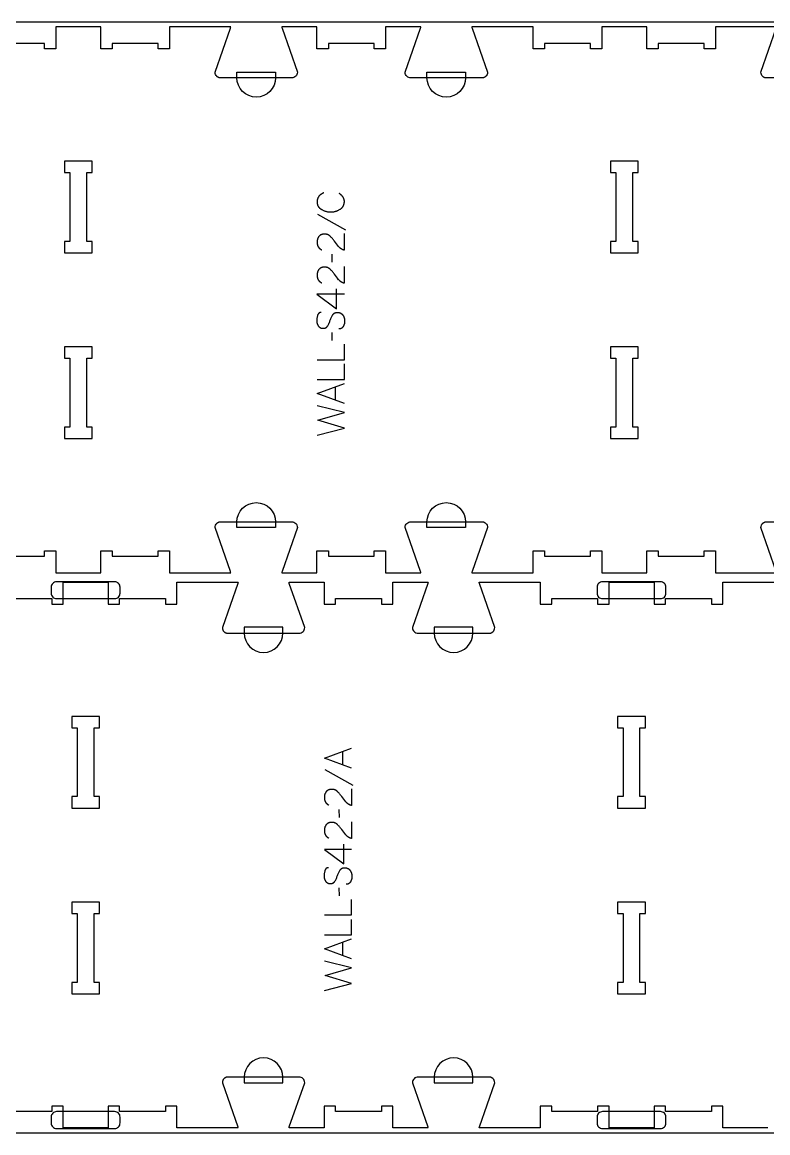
# Model space of a CAD drawing. Extents: x 0 to 4485, y 0 to 10771.
# Drawn here: x 1536 to 2355, y 5669 to 6889 of the extents above; entities that cross this region are included whole.
import ezdxf

# ---------------------------------------------------------------- set-up
doc = ezdxf.new("R2010")
doc.units = 0
for name, color, linetype in [('0_SHEET_SPRUCEPLY_2440X122', 1, 'CONTINUOUS'), ('1_ANYTOOL_1MMDEEP_LABELS_S', 2, 'CONTINUOUS'), ('3_ANYTOOL_CUTTHROUGH_INSID', 4, 'CONTINUOUS'), ('4_ANYTOOL_CUTTHROUGH_OUTSI', 5, 'CONTINUOUS'), ('5_ANYTOOL_HALF_MILL_9MM_IN', 3, 'CONTINUOUS')]:
    doc.layers.add(name, color=color, linetype=linetype)

msp = doc.modelspace()

# ---------------------------------------------------------------- linework, layer by layer
at = {"layer": '0_SHEET_SPRUCEPLY_2440X122'}
msp.add_lwpolyline([(371.7, 6889.4), (371.7, 5669.4), (2811.7, 5669.4), (2811.7, 6889.4)], close=True, dxfattribs=at)
at = {"layer": '1_ANYTOOL_1MMDEEP_LABELS_S', "color": 2}
for points in [[(1867.3, 6702), (1866.9, 6701.9), (1866.5, 6701.7), (1866.1, 6701.5), (1865.7, 6701.3), (1865.4, 6701.1), (1865, 6700.9), (1864.6, 6700.7), (1864.3, 6700.5), (1864, 6700.2), (1863.7, 6700), (1863.3, 6699.7), (1863, 6699.4), (1862.7, 6699.2), (1862.5, 6698.9), (1862.2, 6698.6), (1861.9, 6698.3), (1861.8, 6698.1), (1861.6, 6698), (1861.5, 6697.8), (1861.4, 6697.6), (1861.3, 6697.5), (1861.2, 6697.3), (1861.1, 6697.1), (1861, 6697), (1860.9, 6696.8), (1860.8, 6696.6), (1860.7, 6696.4), (1860.6, 6696.2), (1860.5, 6696.1), (1860.5, 6695.9), (1860.4, 6695.7), (1860.3, 6695.5), (1860.2, 6695.3), (1860.2, 6695.1), (1860.1, 6694.9), (1860.1, 6694.7), (1860, 6694.5), (1860, 6694.3), (1859.9, 6694.1), (1859.9, 6693.9), (1859.9, 6693.7), (1859.9, 6693.5), (1859.8, 6693.3), (1859.8, 6693), (1859.8, 6692.8), (1859.8, 6692.6), (1859.8, 6692.4), (1859.8, 6692.2), (1859.8, 6691.8), (1859.8, 6691.5), (1859.8, 6691.2), (1859.9, 6690.8), (1859.9, 6690.5), (1859.9, 6690.2), (1860, 6689.9), (1860.1, 6689.6), (1860.2, 6689.3), (1860.2, 6689), (1860.3, 6688.7), (1860.4, 6688.4), (1860.6, 6688.1), (1860.6, 6688), (1860.7, 6687.8), (1860.7, 6687.7), (1860.8, 6687.6), (1860.9, 6687.4), (1861, 6687.3), (1861, 6687.2), (1861.1, 6687.1), (1861.2, 6686.9), (1861.3, 6686.8), (1861.3, 6686.7), (1861.4, 6686.6), (1861.5, 6686.4), (1861.6, 6686.3), (1861.8, 6686.1), (1862, 6685.8), (1862.2, 6685.6), (1862.4, 6685.4), (1862.6, 6685.2), (1862.9, 6685), (1863.1, 6684.8), (1863.4, 6684.6), (1863.6, 6684.4), (1863.9, 6684.2), (1864.2, 6684), (1864.5, 6683.8), (1865.1, 6683.5), (1865.7, 6683.2), (1866.3, 6682.9), (1866.9, 6682.6), (1867.5, 6682.3), (1868.1, 6682.1), (1868.8, 6681.9), (1869.4, 6681.7), (1870, 6681.6), (1870.7, 6681.4), (1871.4, 6681.3), (1872, 6681.2), (1872.7, 6681.1), (1873.4, 6681.1), (1874.1, 6681), (1874.8, 6681), (1875.5, 6681), (1876.2, 6681.1), (1876.9, 6681.1), (1877.5, 6681.2), (1878.2, 6681.3), (1878.9, 6681.4), (1879.5, 6681.6), (1879.8, 6681.6), (1880.2, 6681.7), (1880.5, 6681.8), (1880.8, 6681.9), (1881.1, 6682), (1881.4, 6682.1), (1881.8, 6682.2), (1882.1, 6682.4), (1882.7, 6682.6), (1883.3, 6682.9), (1883.9, 6683.2), (1884.5, 6683.5), (1885.1, 6683.9), (1885.4, 6684.1), (1885.7, 6684.2), (1885.9, 6684.4), (1886.2, 6684.6), (1886.4, 6684.8), (1886.7, 6685), (1886.9, 6685.3), (1887.1, 6685.5), (1887.4, 6685.7), (1887.6, 6685.9), (1887.8, 6686.2), (1887.9, 6686.3), (1887.9, 6686.4), (1888, 6686.5), (1888.1, 6686.7), (1888.2, 6686.8), (1888.3, 6686.9), (1888.4, 6687.1), (1888.5, 6687.2), (1888.5, 6687.3), (1888.6, 6687.5), (1888.7, 6687.6), (1888.7, 6687.7), (1888.9, 6688), (1889, 6688.3), (1889.1, 6688.6), (1889.2, 6688.9), (1889.3, 6689.2), (1889.4, 6689.5), (1889.5, 6689.8), (1889.6, 6690.1), (1889.6, 6690.4), (1889.7, 6690.8), (1889.7, 6691.1), (1889.7, 6691.4), (1889.8, 6691.8), (1889.8, 6692.1), (1889.8, 6692.5), (1889.8, 6692.9), (1889.8, 6693.3), (1889.7, 6693.4), (1889.7, 6693.6), (1889.7, 6693.8), (1889.7, 6694), (1889.7, 6694.2), (1889.6, 6694.3), (1889.6, 6694.5), (1889.6, 6694.7), (1889.5, 6694.9), (1889.5, 6695), (1889.4, 6695.2), (1889.4, 6695.4), (1889.3, 6695.5), (1889.3, 6695.7), (1889.2, 6695.8), (1889.1, 6696), (1889.1, 6696.2), (1889, 6696.3), (1888.9, 6696.5), (1888.9, 6696.6), (1888.8, 6696.8), (1888.7, 6696.9), (1888.6, 6697), (1888.5, 6697.2), (1888.4, 6697.3), (1888.3, 6697.5), (1888.3, 6697.6), (1888.2, 6697.7), (1887.9, 6698), (1887.7, 6698.3), (1887.5, 6698.5), (1887.3, 6698.8), (1887, 6699), (1886.8, 6699.2), (1886.5, 6699.5), (1886.3, 6699.7), (1886, 6699.9), (1885.7, 6700.1), (1885.5, 6700.4), (1885.2, 6700.6), (1884.9, 6700.8), (1884.6, 6701), (1884.3, 6701.2), (1884, 6701.3)], [(1860.3, 6678.4), (1891, 6661.2)], [(1889.7, 6657.2), (1889.7, 6638.9), (1889.2, 6639), (1889, 6639.1), (1888.8, 6639.2), (1888.6, 6639.3), (1888.4, 6639.4), (1888.1, 6639.5), (1887.9, 6639.6), (1887.7, 6639.7), (1887.5, 6639.8), (1887.3, 6639.9), (1887.1, 6640), (1886.9, 6640.1), (1886.7, 6640.2), (1886.5, 6640.3), (1886.3, 6640.5), (1886.1, 6640.6), (1885.9, 6640.7), (1885.7, 6640.9), (1885.6, 6641), (1885.4, 6641.1), (1885.2, 6641.3), (1885, 6641.4), (1884.9, 6641.6), (1884.7, 6641.7), (1884.5, 6641.9), (1884.3, 6642.1), (1884.2, 6642.2), (1884, 6642.4), (1883.9, 6642.6), (1883.5, 6642.9), (1882.3, 6644.4), (1881.1, 6645.9), (1880, 6647.4), (1878.9, 6648.9), (1878.3, 6649.7), (1877.7, 6650.4), (1877.1, 6651.1), (1876.6, 6651.8), (1876, 6652.5), (1875.4, 6653.1), (1874.8, 6653.8), (1874.1, 6654.4), (1874, 6654.5), (1873.8, 6654.7), (1873.7, 6654.8), (1873.5, 6654.9), (1873.3, 6655), (1873.2, 6655.2), (1873, 6655.3), (1872.8, 6655.4), (1872.6, 6655.5), (1872.5, 6655.6), (1872.3, 6655.7), (1872.1, 6655.8), (1871.9, 6655.9), (1871.7, 6656), (1871.6, 6656.1), (1871.4, 6656.1), (1871.2, 6656.2), (1871, 6656.3), (1870.8, 6656.3), (1870.6, 6656.4), (1870.4, 6656.4), (1870.2, 6656.5), (1870, 6656.5), (1869.8, 6656.6), (1869.5, 6656.6), (1869.3, 6656.6), (1869.1, 6656.7), (1868.9, 6656.7), (1868.7, 6656.7), (1868.5, 6656.7), (1868.2, 6656.7), (1868, 6656.7), (1867.8, 6656.7), (1867.5, 6656.7), (1867.3, 6656.7), (1867, 6656.7), (1866.8, 6656.7), (1866.6, 6656.6), (1866.3, 6656.6), (1866.1, 6656.6), (1865.9, 6656.5), (1865.7, 6656.5), (1865.5, 6656.4), (1865.3, 6656.4), (1865.1, 6656.3), (1864.9, 6656.2), (1864.7, 6656.2), (1864.5, 6656.1), (1864.3, 6656), (1864.1, 6655.9), (1863.9, 6655.8), (1863.7, 6655.7), (1863.6, 6655.6), (1863.4, 6655.5), (1863.2, 6655.4), (1863.1, 6655.3), (1862.9, 6655.2), (1862.7, 6655.1), (1862.6, 6654.9), (1862.4, 6654.8), (1862.3, 6654.6), (1862.2, 6654.5), (1862, 6654.3), (1861.9, 6654.2), (1861.8, 6654), (1861.6, 6653.9), (1861.5, 6653.7), (1861.4, 6653.5), (1861.3, 6653.4), (1861.2, 6653.2), (1861.1, 6653), (1861, 6652.8), (1860.9, 6652.7), (1860.8, 6652.5), (1860.7, 6652.3), (1860.6, 6652.1), (1860.5, 6651.9), (1860.4, 6651.7), (1860.4, 6651.5), (1860.3, 6651.3), (1860.2, 6651.1), (1860.2, 6650.9), (1860.1, 6650.7), (1860.1, 6650.5), (1860, 6650.3), (1860, 6650.1), (1859.9, 6649.9), (1859.9, 6649.7), (1859.9, 6649.4), (1859.9, 6649.2), (1859.8, 6649), (1859.8, 6648.8), (1859.8, 6648.5), (1859.8, 6648.3), (1859.8, 6647.8), (1859.8, 6647.4), (1859.8, 6647.1), (1859.8, 6646.7), (1859.9, 6646.4), (1859.9, 6646), (1860, 6645.7), (1860, 6645.4), (1860.1, 6645.1), (1860.2, 6644.7), (1860.2, 6644.6), (1860.3, 6644.4), (1860.3, 6644.3), (1860.4, 6644.1), (1860.4, 6644), (1860.5, 6643.8), (1860.6, 6643.7), (1860.6, 6643.6), (1860.7, 6643.4), (1860.8, 6643.3), (1860.8, 6643.1), (1860.9, 6643), (1861, 6642.9), (1861.1, 6642.7), (1861.1, 6642.6), (1861.2, 6642.5), (1861.3, 6642.3), (1861.4, 6642.2), (1861.5, 6642.1), (1861.6, 6642), (1861.7, 6641.8), (1861.8, 6641.7), (1861.9, 6641.6), (1862, 6641.5), (1862.1, 6641.4), (1862.2, 6641.3), (1862.3, 6641.1), (1862.4, 6641), (1862.5, 6640.9), (1862.6, 6640.8), (1862.8, 6640.7), (1862.9, 6640.6), (1863.1, 6640.4), (1863.4, 6640.2), (1863.7, 6640), (1864, 6639.8), (1864.3, 6639.7), (1864.6, 6639.5), (1864.9, 6639.3)], [(1875.9, 6634.6), (1876, 6625.8)], [(1889.7, 6620.9), (1889.7, 6602.6), (1889.2, 6602.7), (1889, 6602.8), (1888.8, 6602.9), (1888.6, 6603), (1888.4, 6603.1), (1888.1, 6603.2), (1887.9, 6603.3), (1887.7, 6603.4), (1887.5, 6603.5), (1887.3, 6603.6), (1887.1, 6603.7), (1886.9, 6603.8), (1886.7, 6603.9), (1886.5, 6604), (1886.3, 6604.2), (1886.1, 6604.3), (1885.9, 6604.4), (1885.7, 6604.6), (1885.6, 6604.7), (1885.4, 6604.8), (1885.2, 6605), (1885, 6605.1), (1884.9, 6605.3), (1884.7, 6605.4), (1884.5, 6605.6), (1884.3, 6605.8), (1884.2, 6605.9), (1884, 6606.1), (1883.9, 6606.3), (1883.5, 6606.6), (1882.3, 6608.1), (1881.1, 6609.6), (1880, 6611.1), (1878.9, 6612.6), (1878.3, 6613.4), (1877.7, 6614.1), (1877.1, 6614.8), (1876.6, 6615.5), (1876, 6616.2), (1875.4, 6616.8), (1874.8, 6617.5), (1874.1, 6618.1), (1874, 6618.2), (1873.8, 6618.4), (1873.7, 6618.5), (1873.5, 6618.6), (1873.3, 6618.7), (1873.2, 6618.9), (1873, 6619), (1872.8, 6619.1), (1872.6, 6619.2), (1872.5, 6619.3), (1872.3, 6619.4), (1872.1, 6619.5), (1871.9, 6619.6), (1871.7, 6619.7), (1871.6, 6619.8), (1871.4, 6619.8), (1871.2, 6619.9), (1871, 6620), (1870.8, 6620), (1870.6, 6620.1), (1870.4, 6620.1), (1870.2, 6620.2), (1870, 6620.2), (1869.8, 6620.3), (1869.5, 6620.3), (1869.3, 6620.3), (1869.1, 6620.4), (1868.9, 6620.4), (1868.7, 6620.4), (1868.5, 6620.4), (1868.2, 6620.4), (1868, 6620.4), (1867.8, 6620.4), (1867.5, 6620.4), (1867.3, 6620.4), (1867, 6620.4), (1866.8, 6620.4), (1866.6, 6620.3), (1866.3, 6620.3), (1866.1, 6620.3), (1865.9, 6620.2), (1865.7, 6620.2), (1865.5, 6620.1), (1865.3, 6620.1), (1865.1, 6620), (1864.9, 6619.9), (1864.7, 6619.9), (1864.5, 6619.8), (1864.3, 6619.7), (1864.1, 6619.6), (1863.9, 6619.5), (1863.7, 6619.4), (1863.6, 6619.3), (1863.4, 6619.2), (1863.2, 6619.1), (1863.1, 6619), (1862.9, 6618.9), (1862.7, 6618.8), (1862.6, 6618.6), (1862.4, 6618.5), (1862.3, 6618.3), (1862.2, 6618.2), (1862, 6618), (1861.9, 6617.9), (1861.8, 6617.7), (1861.6, 6617.6), (1861.5, 6617.4), (1861.4, 6617.2), (1861.3, 6617.1), (1861.2, 6616.9), (1861.1, 6616.7), (1861, 6616.5), (1860.9, 6616.4), (1860.8, 6616.2), (1860.7, 6616), (1860.6, 6615.8), (1860.5, 6615.6), (1860.4, 6615.4), (1860.4, 6615.2), (1860.3, 6615), (1860.2, 6614.8), (1860.2, 6614.6), (1860.1, 6614.4), (1860.1, 6614.2), (1860, 6614), (1860, 6613.8), (1859.9, 6613.6), (1859.9, 6613.4), (1859.9, 6613.1), (1859.9, 6612.9), (1859.8, 6612.7), (1859.8, 6612.5), (1859.8, 6612.2), (1859.8, 6612), (1859.8, 6611.5), (1859.8, 6611.1), (1859.8, 6610.8), (1859.8, 6610.4), (1859.9, 6610.1), (1859.9, 6609.7), (1860, 6609.4), (1860, 6609.1), (1860.1, 6608.8), (1860.2, 6608.4), (1860.2, 6608.3), (1860.3, 6608.1), (1860.3, 6608), (1860.4, 6607.8), (1860.4, 6607.7), (1860.5, 6607.5), (1860.6, 6607.4), (1860.6, 6607.3), (1860.7, 6607.1), (1860.8, 6607), (1860.8, 6606.8), (1860.9, 6606.7), (1861, 6606.6), (1861.1, 6606.4), (1861.1, 6606.3), (1861.2, 6606.2), (1861.3, 6606), (1861.4, 6605.9), (1861.5, 6605.8), (1861.6, 6605.7), (1861.7, 6605.5), (1861.8, 6605.4), (1861.9, 6605.3), (1862, 6605.2), (1862.1, 6605.1), (1862.2, 6605), (1862.3, 6604.8), (1862.4, 6604.7), (1862.5, 6604.6), (1862.6, 6604.5), (1862.8, 6604.4), (1862.9, 6604.3), (1863.1, 6604.1), (1863.4, 6603.9), (1863.7, 6603.7), (1864, 6603.5), (1864.3, 6603.4), (1864.6, 6603.2), (1864.9, 6603)], [(1889.8, 6590.7), (1859.7, 6590.7), (1881.1, 6574.7)], [(1881.1, 6574.7), (1881.1, 6596.5)], [(1864.4, 6570.7), (1864.2, 6570.7), (1864.1, 6570.7), (1864, 6570.7), (1863.9, 6570.6), (1863.8, 6570.6), (1863.7, 6570.6), (1863.6, 6570.6), (1863.6, 6570.6), (1863.5, 6570.6), (1863.4, 6570.6), (1863.3, 6570.5), (1863.2, 6570.5), (1863.1, 6570.5), (1863.1, 6570.5), (1863, 6570.5), (1862.9, 6570.4), (1862.8, 6570.4), (1862.7, 6570.4), (1862.7, 6570.3), (1862.6, 6570.3), (1862.5, 6570.3), (1862.5, 6570.2), (1862.4, 6570.2), (1862.3, 6570.2), (1862.2, 6570.1), (1862.2, 6570.1), (1862.1, 6570), (1862, 6570), (1862, 6569.9), (1861.9, 6569.9), (1861.8, 6569.8), (1861.8, 6569.8), (1861.7, 6569.7), (1861.7, 6569.7), (1861.6, 6569.6), (1861.5, 6569.6), (1861.5, 6569.5), (1861.4, 6569.4), (1861.4, 6569.4), (1861.3, 6569.3), (1861.3, 6569.3), (1861.2, 6569.2), (1861.2, 6569.1), (1861.1, 6569), (1861.1, 6569), (1861, 6568.9), (1861, 6568.8), (1860.9, 6568.7), (1860.9, 6568.7), (1860.9, 6568.6), (1860.8, 6568.5), (1860.7, 6568.3), (1860.6, 6568.2), (1860.6, 6568), (1860.5, 6567.8), (1860.4, 6567.6), (1860.4, 6567.4), (1860.2, 6566.6), (1860, 6565.8), (1859.8, 6565), (1859.7, 6564.2), (1859.6, 6563.8), (1859.6, 6563.5), (1859.5, 6563.1), (1859.5, 6562.7), (1859.5, 6562.4), (1859.5, 6562), (1859.4, 6561.6), (1859.4, 6561.3), (1859.4, 6561.1), (1859.4, 6560.9), (1859.5, 6560.7), (1859.5, 6560.5), (1859.5, 6560.3), (1859.5, 6560.1), (1859.5, 6559.9), (1859.6, 6559.8), (1859.6, 6559.6), (1859.6, 6559.4), (1859.7, 6559.2), (1859.7, 6559), (1859.7, 6558.8), (1859.8, 6558.7), (1859.8, 6558.5), (1859.9, 6558.3), (1860, 6558.1), (1860, 6558), (1860.1, 6557.8), (1860.1, 6557.6), (1860.2, 6557.5), (1860.3, 6557.3), (1860.4, 6557.1), (1860.5, 6556.9), (1860.5, 6556.8), (1860.6, 6556.6), (1860.7, 6556.5), (1860.8, 6556.3), (1860.9, 6556.1), (1861, 6556), (1861.1, 6555.8), (1861.3, 6555.7), (1861.4, 6555.5), (1861.5, 6555.4), (1861.6, 6555.2), (1861.7, 6555.1), (1861.9, 6554.9), (1862, 6554.8), (1862.1, 6554.7), (1862.3, 6554.6), (1862.4, 6554.5), (1862.6, 6554.4), (1862.7, 6554.2), (1862.8, 6554.2), (1863, 6554.1), (1863.2, 6554), (1863.3, 6553.9), (1863.5, 6553.8), (1863.6, 6553.7), (1863.8, 6553.7), (1864, 6553.6), (1864.1, 6553.5), (1864.3, 6553.5), (1864.5, 6553.4), (1864.7, 6553.4), (1864.9, 6553.3), (1865.1, 6553.3), (1865.3, 6553.3), (1865.4, 6553.2), (1865.6, 6553.2), (1865.8, 6553.2), (1866, 6553.2), (1866.3, 6553.2), (1866.5, 6553.2), (1866.7, 6553.2), (1866.9, 6553.2), (1867.1, 6553.2), (1867.3, 6553.2), (1867.5, 6553.2), (1867.7, 6553.3), (1867.9, 6553.3), (1868.1, 6553.4), (1868.3, 6553.4), (1868.5, 6553.5), (1868.6, 6553.5), (1868.8, 6553.6), (1868.9, 6553.6), (1869, 6553.6), (1869.1, 6553.7), (1869.1, 6553.7), (1869.2, 6553.8), (1869.3, 6553.8), (1869.4, 6553.8), (1869.5, 6553.9), (1869.5, 6553.9), (1869.6, 6554), (1869.7, 6554), (1869.8, 6554.1), (1869.8, 6554.1), (1869.9, 6554.2), (1870, 6554.2), (1870.1, 6554.3), (1870.1, 6554.3), (1870.2, 6554.4), (1870.3, 6554.5), (1870.3, 6554.5), (1870.4, 6554.6), (1870.5, 6554.6), (1870.5, 6554.7), (1870.6, 6554.8), (1870.7, 6554.9), (1870.9, 6555), (1871, 6555.2), (1871.1, 6555.3), (1871.2, 6555.5), (1871.3, 6555.7), (1871.4, 6555.8), (1871.5, 6556), (1871.9, 6556.7), (1872.3, 6557.5), (1872.7, 6558.2), (1873, 6559), (1873.4, 6559.7), (1873.7, 6560.5), (1874, 6561.4), (1874.3, 6562.2), (1874.6, 6563), (1875, 6563.8), (1875.3, 6564.6), (1875.7, 6565.4), (1876, 6566.1), (1876.4, 6566.8), (1876.8, 6567.5), (1877.3, 6568.2), (1877.4, 6568.4), (1877.5, 6568.5), (1877.6, 6568.7), (1877.7, 6568.8), (1877.7, 6568.9), (1877.8, 6568.9), (1877.9, 6569), (1877.9, 6569.1), (1878, 6569.1), (1878, 6569.2), (1878.1, 6569.3), (1878.2, 6569.3), (1878.2, 6569.4), (1878.3, 6569.4), (1878.4, 6569.5), (1878.5, 6569.6), (1878.5, 6569.6), (1878.6, 6569.7), (1878.7, 6569.7), (1878.8, 6569.8), (1878.8, 6569.8), (1878.9, 6569.9), (1879, 6569.9), (1879.1, 6570), (1879.2, 6570), (1879.2, 6570.1), (1879.3, 6570.1), (1879.4, 6570.1), (1879.5, 6570.2), (1879.6, 6570.2), (1879.7, 6570.2), (1879.7, 6570.3), (1879.8, 6570.3), (1879.9, 6570.3), (1880, 6570.4), (1880.1, 6570.4), (1880.2, 6570.4), (1880.4, 6570.5), (1880.6, 6570.5), (1880.8, 6570.6), (1881, 6570.6), (1881.2, 6570.6), (1881.4, 6570.6), (1881.6, 6570.6), (1881.8, 6570.7), (1882, 6570.7), (1882.3, 6570.6), (1882.5, 6570.6), (1882.7, 6570.6), (1882.9, 6570.6), (1883.2, 6570.6), (1883.4, 6570.5), (1883.6, 6570.5), (1883.8, 6570.5), (1884, 6570.4), (1884.2, 6570.4), (1884.5, 6570.3), (1884.7, 6570.3), (1884.9, 6570.2), (1885, 6570.1), (1885.2, 6570), (1885.4, 6570), (1885.6, 6569.9), (1885.8, 6569.8), (1886, 6569.7), (1886.1, 6569.6), (1886.3, 6569.5), (1886.5, 6569.4), (1886.6, 6569.2), (1886.8, 6569.1), (1886.9, 6569), (1887.1, 6568.9), (1887.2, 6568.7), (1887.4, 6568.6), (1887.5, 6568.4), (1887.6, 6568.3), (1887.8, 6568.1), (1887.9, 6568), (1888, 6567.8), (1888.1, 6567.6), (1888.3, 6567.5), (1888.5, 6567.1), (1888.7, 6566.7), (1888.9, 6566.4), (1889.1, 6566), (1889.2, 6565.6), (1889.4, 6565.2), (1889.4, 6565), (1889.5, 6564.9), (1889.6, 6564.7), (1889.6, 6564.5), (1889.7, 6564.3), (1889.7, 6564.1), (1889.8, 6563.9), (1889.8, 6563.7), (1889.9, 6563.5), (1889.9, 6563.3), (1890, 6563.1), (1890, 6562.9), (1890, 6562.7), (1890, 6562.5), (1890.1, 6562.1), (1890.1, 6561.7), (1890.1, 6561.3), (1890.1, 6560.8), (1890.1, 6560.4), (1890.1, 6560), (1890, 6559.6), (1890, 6559.2), (1889.9, 6558.8), (1889.8, 6558.5), (1889.8, 6558.1), (1889.7, 6557.7), (1889.5, 6557.3), (1889.4, 6557), (1889.3, 6556.6), (1889.1, 6556.2), (1889, 6555.9), (1888.8, 6555.5), (1888.6, 6555.2), (1888.5, 6555), (1888.4, 6554.9), (1888.3, 6554.7), (1888.2, 6554.6), (1888, 6554.4), (1887.9, 6554.3), (1887.8, 6554.1), (1887.7, 6554), (1887.6, 6553.9), (1887.4, 6553.7), (1887.3, 6553.6), (1887.2, 6553.5), (1887.1, 6553.5), (1887, 6553.4), (1887, 6553.4), (1886.9, 6553.3), (1886.8, 6553.3), (1886.8, 6553.2), (1886.7, 6553.2), (1886.6, 6553.1), (1886.5, 6553.1), (1886.5, 6553.1), (1886.4, 6553), (1886.3, 6553), (1886.2, 6552.9), (1886.2, 6552.9), (1886.1, 6552.9), (1886, 6552.8), (1885.9, 6552.8), (1885.9, 6552.8), (1885.8, 6552.7), (1885.7, 6552.7), (1885.5, 6552.7), (1885.4, 6552.6), (1885.2, 6552.6), (1885, 6552.5), (1884.8, 6552.5), (1884.7, 6552.5), (1884.5, 6552.5), (1884.3, 6552.5), (1884.1, 6552.5), (1883.9, 6552.5)], [(1875.9, 6548.4), (1876, 6539.6)], [(1859.8, 6518.7), (1889.8, 6518.7), (1889.8, 6535.8)], [(1859.8, 6496.9), (1889.8, 6496.9), (1889.8, 6514)], [(1889.8, 6470.6), (1859.8, 6481.5), (1889.8, 6492.6)], [(1880.2, 6474.1), (1880.2, 6489)], [(1859.8, 6435.9), (1889.8, 6443.6), (1860.7, 6452.1), (1889.8, 6460.6), (1859.8, 6468.1)], [(1897.8, 6070.1), (1867.8, 6081), (1897.8, 6092)], [(1888.2, 6073.6), (1888.2, 6088.5)], [(1868.3, 6068.4), (1899, 6051.2)], [(1897.8, 6047.2), (1897.7, 6028.9), (1897.3, 6029), (1897, 6029.1), (1896.8, 6029.2), (1896.6, 6029.3), (1896.4, 6029.4), (1896.2, 6029.4), (1895.9, 6029.5), (1895.7, 6029.6), (1895.5, 6029.7), (1895.3, 6029.9), (1895.1, 6030), (1894.9, 6030.1), (1894.7, 6030.2), (1894.5, 6030.3), (1894.3, 6030.4), (1894.1, 6030.6), (1894, 6030.7), (1893.8, 6030.8), (1893.6, 6031), (1893.4, 6031.1), (1893.2, 6031.3), (1893, 6031.4), (1892.9, 6031.6), (1892.7, 6031.7), (1892.5, 6031.9), (1892.4, 6032), (1892.2, 6032.2), (1892, 6032.4), (1891.9, 6032.6), (1891.6, 6032.9), (1890.3, 6034.4), (1889.2, 6035.9), (1888, 6037.4), (1886.9, 6038.9), (1886.3, 6039.7), (1885.7, 6040.4), (1885.2, 6041.1), (1884.6, 6041.8), (1884, 6042.5), (1883.4, 6043.1), (1882.8, 6043.7), (1882.2, 6044.3), (1882, 6044.5), (1881.8, 6044.6), (1881.7, 6044.8), (1881.5, 6044.9), (1881.4, 6045), (1881.2, 6045.1), (1881, 6045.3), (1880.8, 6045.4), (1880.7, 6045.5), (1880.5, 6045.6), (1880.3, 6045.7), (1880.1, 6045.8), (1879.9, 6045.9), (1879.8, 6046), (1879.6, 6046), (1879.4, 6046.1), (1879.2, 6046.2), (1879, 6046.2), (1878.8, 6046.3), (1878.6, 6046.4), (1878.4, 6046.4), (1878.2, 6046.5), (1878, 6046.5), (1877.8, 6046.6), (1877.6, 6046.6), (1877.4, 6046.6), (1877.1, 6046.6), (1876.9, 6046.7), (1876.7, 6046.7), (1876.5, 6046.7), (1876.3, 6046.7), (1876, 6046.7), (1875.8, 6046.7), (1875.5, 6046.7), (1875.3, 6046.7), (1875.1, 6046.7), (1874.8, 6046.6), (1874.6, 6046.6), (1874.4, 6046.6), (1874.1, 6046.5), (1873.9, 6046.5), (1873.7, 6046.5), (1873.5, 6046.4), (1873.3, 6046.3), (1873.1, 6046.3), (1872.9, 6046.2), (1872.7, 6046.1), (1872.5, 6046.1), (1872.3, 6046), (1872.1, 6045.9), (1871.9, 6045.8), (1871.7, 6045.7), (1871.6, 6045.6), (1871.4, 6045.5), (1871.2, 6045.4), (1871.1, 6045.3), (1870.9, 6045.2), (1870.8, 6045), (1870.6, 6044.9), (1870.5, 6044.8), (1870.3, 6044.6), (1870.2, 6044.5), (1870, 6044.3), (1869.9, 6044.2), (1869.8, 6044), (1869.6, 6043.9), (1869.5, 6043.7), (1869.4, 6043.5), (1869.3, 6043.3), (1869.2, 6043.2), (1869.1, 6043), (1869, 6042.8), (1868.9, 6042.6), (1868.8, 6042.5), (1868.7, 6042.3), (1868.6, 6042.1), (1868.5, 6041.9), (1868.5, 6041.7), (1868.4, 6041.5), (1868.3, 6041.3), (1868.3, 6041.1), (1868.2, 6040.9), (1868.1, 6040.7), (1868.1, 6040.5), (1868.1, 6040.3), (1868, 6040.1), (1868, 6039.9), (1867.9, 6039.6), (1867.9, 6039.4), (1867.9, 6039.2), (1867.9, 6039), (1867.8, 6038.7), (1867.8, 6038.5), (1867.8, 6038.3), (1867.8, 6037.8), (1867.8, 6037.4), (1867.8, 6037.1), (1867.8, 6036.7), (1867.9, 6036.4), (1867.9, 6036), (1868, 6035.7), (1868, 6035.4), (1868.1, 6035), (1868.2, 6034.7), (1868.3, 6034.6), (1868.3, 6034.4), (1868.4, 6034.3), (1868.4, 6034.1), (1868.5, 6034), (1868.5, 6033.8), (1868.6, 6033.7), (1868.6, 6033.5), (1868.7, 6033.4), (1868.8, 6033.3), (1868.8, 6033.1), (1868.9, 6033), (1869, 6032.8), (1869.1, 6032.7), (1869.2, 6032.6), (1869.2, 6032.4), (1869.3, 6032.3), (1869.4, 6032.2), (1869.5, 6032.1), (1869.6, 6031.9), (1869.7, 6031.8), (1869.8, 6031.7), (1869.9, 6031.6), (1870, 6031.5), (1870.1, 6031.3), (1870.2, 6031.2), (1870.3, 6031.1), (1870.4, 6031), (1870.6, 6030.9), (1870.7, 6030.8), (1870.8, 6030.7), (1870.9, 6030.6), (1871.2, 6030.4), (1871.4, 6030.2), (1871.7, 6030), (1872, 6029.8), (1872.3, 6029.6), (1872.6, 6029.5), (1872.9, 6029.3)], [(1883.9, 6024.6), (1884, 6015.8)], [(1897.8, 6010.9), (1897.7, 5992.6), (1897.3, 5992.7), (1897, 5992.8), (1896.8, 5992.9), (1896.6, 5993), (1896.4, 5993.1), (1896.2, 5993.1), (1895.9, 5993.2), (1895.7, 5993.3), (1895.5, 5993.4), (1895.3, 5993.6), (1895.1, 5993.7), (1894.9, 5993.8), (1894.7, 5993.9), (1894.5, 5994), (1894.3, 5994.1), (1894.1, 5994.3), (1894, 5994.4), (1893.8, 5994.5), (1893.6, 5994.7), (1893.4, 5994.8), (1893.2, 5995), (1893, 5995.1), (1892.9, 5995.3), (1892.7, 5995.4), (1892.5, 5995.6), (1892.4, 5995.7), (1892.2, 5995.9), (1892, 5996.1), (1891.9, 5996.3), (1891.6, 5996.6), (1890.3, 5998.1), (1889.2, 5999.6), (1888, 6001.1), (1886.9, 6002.6), (1886.3, 6003.4), (1885.7, 6004.1), (1885.2, 6004.8), (1884.6, 6005.5), (1884, 6006.2), (1883.4, 6006.8), (1882.8, 6007.4), (1882.2, 6008), (1882, 6008.2), (1881.8, 6008.3), (1881.7, 6008.5), (1881.5, 6008.6), (1881.4, 6008.7), (1881.2, 6008.8), (1881, 6009), (1880.8, 6009.1), (1880.7, 6009.2), (1880.5, 6009.3), (1880.3, 6009.4), (1880.1, 6009.5), (1879.9, 6009.6), (1879.8, 6009.7), (1879.6, 6009.7), (1879.4, 6009.8), (1879.2, 6009.9), (1879, 6009.9), (1878.8, 6010), (1878.6, 6010.1), (1878.4, 6010.1), (1878.2, 6010.2), (1878, 6010.2), (1877.8, 6010.3), (1877.6, 6010.3), (1877.4, 6010.3), (1877.1, 6010.3), (1876.9, 6010.4), (1876.7, 6010.4), (1876.5, 6010.4), (1876.3, 6010.4), (1876, 6010.4), (1875.8, 6010.4), (1875.5, 6010.4), (1875.3, 6010.4), (1875.1, 6010.4), (1874.8, 6010.3), (1874.6, 6010.3), (1874.4, 6010.3), (1874.1, 6010.2), (1873.9, 6010.2), (1873.7, 6010.2), (1873.5, 6010.1), (1873.3, 6010), (1873.1, 6010), (1872.9, 6009.9), (1872.7, 6009.8), (1872.5, 6009.8), (1872.3, 6009.7), (1872.1, 6009.6), (1871.9, 6009.5), (1871.7, 6009.4), (1871.6, 6009.3), (1871.4, 6009.2), (1871.2, 6009.1), (1871.1, 6009), (1870.9, 6008.9), (1870.8, 6008.7), (1870.6, 6008.6), (1870.5, 6008.5), (1870.3, 6008.3), (1870.2, 6008.2), (1870, 6008), (1869.9, 6007.9), (1869.8, 6007.7), (1869.6, 6007.6), (1869.5, 6007.4), (1869.4, 6007.2), (1869.3, 6007), (1869.2, 6006.9), (1869.1, 6006.7), (1869, 6006.5), (1868.9, 6006.3), (1868.8, 6006.2), (1868.7, 6006), (1868.6, 6005.8), (1868.5, 6005.6), (1868.5, 6005.4), (1868.4, 6005.2), (1868.3, 6005), (1868.3, 6004.8), (1868.2, 6004.6), (1868.1, 6004.4), (1868.1, 6004.2), (1868.1, 6004), (1868, 6003.8), (1868, 6003.6), (1867.9, 6003.3), (1867.9, 6003.1), (1867.9, 6002.9), (1867.9, 6002.7), (1867.8, 6002.4), (1867.8, 6002.2), (1867.8, 6002), (1867.8, 6001.5), (1867.8, 6001.1), (1867.8, 6000.8), (1867.8, 6000.4), (1867.9, 6000.1), (1867.9, 5999.7), (1868, 5999.4), (1868, 5999.1), (1868.1, 5998.7), (1868.2, 5998.4), (1868.3, 5998.3), (1868.3, 5998.1), (1868.4, 5998), (1868.4, 5997.8), (1868.5, 5997.7), (1868.5, 5997.5), (1868.6, 5997.4), (1868.6, 5997.2), (1868.7, 5997.1), (1868.8, 5997), (1868.8, 5996.8), (1868.9, 5996.7), (1869, 5996.5), (1869.1, 5996.4), (1869.2, 5996.3), (1869.2, 5996.1), (1869.3, 5996), (1869.4, 5995.9), (1869.5, 5995.8), (1869.6, 5995.6), (1869.7, 5995.5), (1869.8, 5995.4), (1869.9, 5995.3), (1870, 5995.2), (1870.1, 5995), (1870.2, 5994.9), (1870.3, 5994.8), (1870.4, 5994.7), (1870.6, 5994.6), (1870.7, 5994.5), (1870.8, 5994.4), (1870.9, 5994.3), (1871.2, 5994.1), (1871.4, 5993.9), (1871.7, 5993.7), (1872, 5993.5), (1872.3, 5993.3), (1872.6, 5993.2), (1872.9, 5993)], [(1897.8, 5980.7), (1867.8, 5980.7), (1889.1, 5964.7)], [(1889.1, 5964.7), (1889.1, 5986.4)], [(1872.4, 5960.6), (1872.2, 5960.6), (1872.1, 5960.6), (1872, 5960.6), (1871.9, 5960.6), (1871.8, 5960.6), (1871.7, 5960.6), (1871.7, 5960.6), (1871.6, 5960.6), (1871.5, 5960.6), (1871.4, 5960.5), (1871.3, 5960.5), (1871.2, 5960.5), (1871.2, 5960.5), (1871.1, 5960.5), (1871, 5960.4), (1870.9, 5960.4), (1870.8, 5960.4), (1870.8, 5960.4), (1870.7, 5960.3), (1870.6, 5960.3), (1870.5, 5960.3), (1870.5, 5960.2), (1870.4, 5960.2), (1870.3, 5960.1), (1870.3, 5960.1), (1870.2, 5960.1), (1870.1, 5960), (1870.1, 5960), (1870, 5959.9), (1869.9, 5959.9), (1869.9, 5959.8), (1869.8, 5959.8), (1869.7, 5959.7), (1869.7, 5959.7), (1869.6, 5959.6), (1869.6, 5959.5), (1869.5, 5959.5), (1869.5, 5959.4), (1869.4, 5959.4), (1869.4, 5959.3), (1869.3, 5959.2), (1869.2, 5959.2), (1869.2, 5959.1), (1869.1, 5959), (1869.1, 5959), (1869.1, 5958.9), (1869, 5958.8), (1869, 5958.7), (1868.9, 5958.6), (1868.9, 5958.6), (1868.8, 5958.5), (1868.7, 5958.3), (1868.7, 5958.1), (1868.6, 5958), (1868.5, 5957.8), (1868.5, 5957.6), (1868.4, 5957.4), (1868.2, 5956.6), (1868, 5955.8), (1867.8, 5955), (1867.7, 5954.2), (1867.6, 5953.8), (1867.6, 5953.4), (1867.6, 5953.1), (1867.5, 5952.7), (1867.5, 5952.3), (1867.5, 5952), (1867.5, 5951.6), (1867.5, 5951.3), (1867.5, 5951.1), (1867.5, 5950.9), (1867.5, 5950.7), (1867.5, 5950.5), (1867.5, 5950.3), (1867.5, 5950.1), (1867.5, 5949.9), (1867.6, 5949.7), (1867.6, 5949.5), (1867.6, 5949.4), (1867.7, 5949.2), (1867.7, 5949), (1867.8, 5948.8), (1867.8, 5948.6), (1867.9, 5948.5), (1867.9, 5948.3), (1868, 5948.1), (1868, 5947.9), (1868.1, 5947.8), (1868.2, 5947.6), (1868.2, 5947.4), (1868.3, 5947.3), (1868.4, 5947.1), (1868.5, 5946.9), (1868.6, 5946.8), (1868.7, 5946.6), (1868.8, 5946.4), (1868.9, 5946.3), (1869, 5946.1), (1869.1, 5946), (1869.2, 5945.8), (1869.3, 5945.6), (1869.4, 5945.5), (1869.5, 5945.3), (1869.6, 5945.2), (1869.8, 5945.1), (1869.9, 5944.9), (1870, 5944.8), (1870.2, 5944.7), (1870.3, 5944.6), (1870.4, 5944.4), (1870.6, 5944.3), (1870.7, 5944.2), (1870.9, 5944.1), (1871, 5944), (1871.2, 5943.9), (1871.3, 5943.9), (1871.5, 5943.8), (1871.7, 5943.7), (1871.8, 5943.6), (1872, 5943.6), (1872.2, 5943.5), (1872.3, 5943.5), (1872.5, 5943.4), (1872.7, 5943.4), (1872.9, 5943.3), (1873.1, 5943.3), (1873.3, 5943.2), (1873.5, 5943.2), (1873.7, 5943.2), (1873.9, 5943.2), (1874.1, 5943.2), (1874.3, 5943.2), (1874.5, 5943.2), (1874.7, 5943.2), (1874.9, 5943.2), (1875.1, 5943.2), (1875.3, 5943.2), (1875.5, 5943.2), (1875.7, 5943.3), (1875.9, 5943.3), (1876.1, 5943.3), (1876.3, 5943.4), (1876.5, 5943.4), (1876.7, 5943.5), (1876.8, 5943.6), (1876.9, 5943.6), (1877, 5943.6), (1877.1, 5943.7), (1877.2, 5943.7), (1877.2, 5943.7), (1877.3, 5943.8), (1877.4, 5943.8), (1877.5, 5943.9), (1877.6, 5943.9), (1877.6, 5944), (1877.7, 5944), (1877.8, 5944.1), (1877.9, 5944.1), (1877.9, 5944.2), (1878, 5944.2), (1878.1, 5944.3), (1878.2, 5944.3), (1878.2, 5944.4), (1878.3, 5944.4), (1878.4, 5944.5), (1878.4, 5944.6), (1878.5, 5944.6), (1878.6, 5944.7), (1878.6, 5944.7), (1878.8, 5944.9), (1878.9, 5945), (1879, 5945.2), (1879.1, 5945.3), (1879.2, 5945.5), (1879.3, 5945.6), (1879.4, 5945.8), (1879.5, 5946), (1879.9, 5946.7), (1880.3, 5947.4), (1880.7, 5948.2), (1881, 5948.9), (1881.4, 5949.7), (1881.7, 5950.5), (1882, 5951.3), (1882.4, 5952.2), (1882.7, 5953), (1883, 5953.8), (1883.3, 5954.6), (1883.7, 5955.3), (1884.1, 5956.1), (1884.5, 5956.8), (1884.9, 5957.5), (1885.3, 5958.2), (1885.4, 5958.4), (1885.5, 5958.5), (1885.6, 5958.7), (1885.7, 5958.8), (1885.7, 5958.8), (1885.8, 5958.9), (1885.9, 5959), (1885.9, 5959), (1886, 5959.1), (1886.1, 5959.2), (1886.1, 5959.2), (1886.2, 5959.3), (1886.3, 5959.4), (1886.3, 5959.4), (1886.4, 5959.5), (1886.5, 5959.5), (1886.6, 5959.6), (1886.6, 5959.6), (1886.7, 5959.7), (1886.8, 5959.8), (1886.9, 5959.8), (1886.9, 5959.9), (1887, 5959.9), (1887.1, 5959.9), (1887.2, 5960), (1887.3, 5960), (1887.3, 5960.1), (1887.4, 5960.1), (1887.5, 5960.2), (1887.6, 5960.2), (1887.7, 5960.2), (1887.8, 5960.3), (1887.9, 5960.3), (1887.9, 5960.3), (1888, 5960.3), (1888.1, 5960.4), (1888.2, 5960.4), (1888.4, 5960.5), (1888.6, 5960.5), (1888.8, 5960.5), (1889, 5960.6), (1889.2, 5960.6), (1889.4, 5960.6), (1889.6, 5960.6), (1889.8, 5960.6), (1890, 5960.6), (1890.3, 5960.6), (1890.5, 5960.6), (1890.7, 5960.6), (1891, 5960.6), (1891.2, 5960.6), (1891.4, 5960.5), (1891.6, 5960.5), (1891.8, 5960.4), (1892.1, 5960.4), (1892.3, 5960.3), (1892.5, 5960.3), (1892.7, 5960.2), (1892.9, 5960.2), (1893.1, 5960.1), (1893.3, 5960), (1893.4, 5959.9), (1893.6, 5959.8), (1893.8, 5959.8), (1894, 5959.7), (1894.2, 5959.6), (1894.3, 5959.4), (1894.5, 5959.3), (1894.6, 5959.2), (1894.8, 5959.1), (1895, 5959), (1895.1, 5958.8), (1895.3, 5958.7), (1895.4, 5958.6), (1895.5, 5958.4), (1895.7, 5958.3), (1895.8, 5958.1), (1895.9, 5957.9), (1896, 5957.8), (1896.2, 5957.6), (1896.3, 5957.4), (1896.5, 5957.1), (1896.7, 5956.7), (1896.9, 5956.3), (1897.1, 5956), (1897.2, 5955.6), (1897.4, 5955.2), (1897.5, 5955), (1897.5, 5954.8), (1897.6, 5954.6), (1897.7, 5954.4), (1897.7, 5954.3), (1897.8, 5954.1), (1897.8, 5953.9), (1897.9, 5953.7), (1897.9, 5953.5), (1897.9, 5953.3), (1898, 5953.1), (1898, 5952.9), (1898, 5952.7), (1898.1, 5952.5), (1898.1, 5952.1), (1898.1, 5951.7), (1898.1, 5951.2), (1898.1, 5950.8), (1898.1, 5950.4), (1898.1, 5950), (1898.1, 5949.6), (1898, 5949.2), (1897.9, 5948.8), (1897.9, 5948.4), (1897.8, 5948.1), (1897.7, 5947.7), (1897.6, 5947.3), (1897.4, 5946.9), (1897.3, 5946.6), (1897.1, 5946.2), (1897, 5945.9), (1896.8, 5945.5), (1896.6, 5945.2), (1896.5, 5945), (1896.4, 5944.8), (1896.3, 5944.7), (1896.2, 5944.5), (1896.1, 5944.4), (1896, 5944.2), (1895.8, 5944.1), (1895.7, 5944), (1895.6, 5943.8), (1895.5, 5943.7), (1895.3, 5943.6), (1895.2, 5943.5), (1895.1, 5943.4), (1895.1, 5943.4), (1895, 5943.3), (1894.9, 5943.3), (1894.9, 5943.2), (1894.8, 5943.2), (1894.7, 5943.2), (1894.6, 5943.1), (1894.6, 5943.1), (1894.5, 5943), (1894.4, 5943), (1894.3, 5943), (1894.3, 5942.9), (1894.2, 5942.9), (1894.1, 5942.8), (1894, 5942.8), (1894, 5942.8), (1893.9, 5942.8), (1893.8, 5942.7), (1893.7, 5942.7), (1893.5, 5942.6), (1893.4, 5942.6), (1893.2, 5942.6), (1893, 5942.5), (1892.9, 5942.5), (1892.7, 5942.5), (1892.5, 5942.5), (1892.3, 5942.4), (1892.1, 5942.4), (1891.9, 5942.4)], [(1883.9, 5938.4), (1884, 5929.6)], [(1867.8, 5908.7), (1897.8, 5908.7), (1897.8, 5925.8)], [(1867.8, 5886.8), (1897.8, 5886.8), (1897.8, 5903.9)], [(1897.8, 5860.6), (1867.8, 5871.5), (1897.8, 5882.6)], [(1888.2, 5864.1), (1888.2, 5879)], [(1867.8, 5825.9), (1897.8, 5833.6), (1868.7, 5842.1), (1897.8, 5850.5), (1867.8, 5858)]]:
    msp.add_lwpolyline(points, dxfattribs=at)
at = {"layer": '3_ANYTOOL_CUTTHROUGH_INSID', "color": 4}
for points in [[(1612.4, 6736.7), (1582.2, 6736.7), (1582.2, 6724.2), (1588.2, 6724.2), (1588.2, 6648.7), (1582.2, 6648.7), (1582.2, 6636.2), (1612.7, 6636.2), (1612.7, 6648.7), (1606.7, 6648.7), (1606.7, 6724.2), (1612.7, 6724.2), (1612.7, 6736.7)], [(2212.4, 6736.7), (2182.2, 6736.7), (2182.2, 6724.2), (2188.2, 6724.2), (2188.2, 6648.7), (2182.2, 6648.7), (2182.2, 6636.2), (2212.7, 6636.2), (2212.7, 6648.7), (2206.7, 6648.7), (2206.7, 6724.2), (2212.7, 6724.2), (2212.7, 6736.7)], [(1582.4, 6432.2), (1612.7, 6432.2), (1612.7, 6444.7), (1606.7, 6444.7), (1606.7, 6520.2), (1612.7, 6520.2), (1612.7, 6532.7), (1582.2, 6532.7), (1582.2, 6520.2), (1588.2, 6520.2), (1588.2, 6444.7), (1582.2, 6444.7), (1582.2, 6432.2)], [(2182.4, 6432.2), (2212.7, 6432.2), (2212.7, 6444.7), (2206.7, 6444.7), (2206.7, 6520.2), (2212.7, 6520.2), (2212.7, 6532.7), (2182.2, 6532.7), (2182.2, 6520.2), (2188.2, 6520.2), (2188.2, 6444.7), (2182.2, 6444.7), (2182.2, 6432.2)], [(1590.2, 6126.4), (1590.2, 6114.2), (1596.2, 6114.2), (1596.2, 6038.7), (1590.2, 6038.7), (1590.2, 6026.2), (1620.7, 6026.2), (1620.7, 6038.7), (1614.7, 6038.7), (1614.7, 6114.2), (1620.7, 6114.2), (1620.7, 6126.7), (1590.2, 6126.7)], [(2190.2, 6126.4), (2190.2, 6114.2), (2196.2, 6114.2), (2196.2, 6038.7), (2190.2, 6038.7), (2190.2, 6026.2), (2220.7, 6026.2), (2220.7, 6038.7), (2214.7, 6038.7), (2214.7, 6114.2), (2220.7, 6114.2), (2220.7, 6126.7), (2190.2, 6126.7)], [(1620.7, 5822.4), (1620.7, 5834.7), (1614.7, 5834.7), (1614.7, 5910.2), (1620.7, 5910.2), (1620.7, 5922.7), (1590.2, 5922.7), (1590.2, 5910.2), (1596.2, 5910.2), (1596.2, 5834.7), (1590.2, 5834.7), (1590.2, 5822.2), (1620.7, 5822.2)], [(2220.7, 5822.4), (2220.7, 5834.7), (2214.7, 5834.7), (2214.7, 5910.2), (2220.7, 5910.2), (2220.7, 5922.7), (2190.2, 5922.7), (2190.2, 5910.2), (2196.2, 5910.2), (2196.2, 5834.7), (2190.2, 5834.7), (2190.2, 5822.2), (2220.7, 5822.2)]]:
    msp.add_lwpolyline(points, close=True, dxfattribs=at)
at = {"layer": '4_ANYTOOL_CUTTHROUGH_OUTSI', "color": 5}
for points in [[(2364.9, 6884.2), (2347.4, 6884.2), (2297.7, 6884.2), (2297.7, 6860.2), (2285.2, 6860.2), (2285.2, 6866.2), (2234.7, 6866.2), (2234.7, 6860.2), (2222.2, 6860.2), (2222.2, 6884.2), (2172.7, 6884.2), (2172.7, 6860.2), (2160.2, 6860.2), (2160.2, 6866.2), (2109.7, 6866.2), (2109.7, 6860.2), (2097.2, 6860.2), (2097.2, 6884.2), (2047.4, 6884.2), (2030, 6884.2), (2030, 6884.2, 0.061485), (2030.2, 6882.8), (2047.1, 6834.5), (2047.1, 6834.5), (2047.1, 6834.4), (2047.1, 6834.4, -0.198912), (2045.3, 6830), (2045.2, 6829.9), (2045.1, 6829.8), (2045, 6829.7), (2044.8, 6829.6), (2044.7, 6829.5), (2044.6, 6829.4), (2044.5, 6829.3), (2044.3, 6829.2), (2044.2, 6829.1), (2044.1, 6829.1), (2044, 6829), (2043.8, 6828.9), (2043.7, 6828.8), (2043.5, 6828.8), (2043.4, 6828.7), (2043.3, 6828.6), (2043.1, 6828.6), (2043, 6828.5), (2042.8, 6828.5), (2042.7, 6828.4), (2042.5, 6828.4), (2042.4, 6828.4), (2042.2, 6828.3), (2042.1, 6828.3), (2041.9, 6828.3), (2041.8, 6828.2), (2041.6, 6828.2), (2041.5, 6828.2), (2041.3, 6828.2), (2041.2, 6828.2), (2041, 6828.2), (2040.9, 6828.2), (1962.9, 6828.2, -0.414214), (1956.6, 6834.4), (1956.6, 6834.5), (1956.6, 6834.5), (1973.5, 6882.8), (1973.5, 6882.8, 0.061485), (1973.8, 6884.2), (1935.2, 6884.2), (1935.2, 6860.2), (1922.7, 6860.2), (1922.7, 6866.2), (1872.2, 6866.2), (1872.2, 6860.2), (1859.7, 6860.2), (1859.7, 6884.2), (1821.1, 6884.2), (1821.1, 6884.2, 0.061485), (1821.3, 6882.8), (1838.2, 6834.5), (1838.2, 6834.5), (1838.2, 6834.4), (1838.2, 6834.4, -0.414214), (1832, 6828.2), (1754, 6828.2), (1753.8, 6828.2), (1753.7, 6828.2), (1753.5, 6828.2), (1753.4, 6828.2), (1753.2, 6828.2), (1753.1, 6828.2), (1752.9, 6828.3), (1752.7, 6828.3), (1752.6, 6828.3), (1752.4, 6828.4), (1752.3, 6828.4), (1752.1, 6828.4), (1752, 6828.5), (1751.9, 6828.5), (1751.7, 6828.6), (1751.6, 6828.6), (1751.4, 6828.7), (1751.3, 6828.8), (1751.1, 6828.8), (1751, 6828.9), (1750.9, 6829), (1750.7, 6829.1), (1750.6, 6829.1), (1750.5, 6829.2), (1750.3, 6829.3), (1750.2, 6829.4), (1750.1, 6829.5), (1750, 6829.6), (1749.9, 6829.7), (1749.8, 6829.8), (1749.6, 6829.9), (1749.5, 6830, -0.198912), (1747.7, 6834.4), (1747.7, 6834.5), (1747.7, 6834.5), (1764.6, 6882.8), (1764.6, 6882.8, 0.061485), (1764.9, 6884.2), (1747.4, 6884.2), (1697.7, 6884.2), (1697.7, 6860.2), (1685.2, 6860.2), (1685.2, 6866.2), (1634.7, 6866.2), (1634.7, 6860.2), (1622.2, 6860.2), (1622.2, 6884.2), (1572.7, 6884.2), (1572.7, 6860.2), (1560.2, 6860.2), (1560.2, 6866.2), (1509.7, 6866.2)], [(2432, 6828.2), (2354, 6828.2), (2353.8, 6828.2), (2353.7, 6828.2), (2353.5, 6828.2), (2353.4, 6828.2), (2353.2, 6828.2), (2353.1, 6828.2), (2352.9, 6828.3), (2352.7, 6828.3), (2352.6, 6828.3), (2352.4, 6828.4), (2352.3, 6828.4), (2352.1, 6828.4), (2352, 6828.5), (2351.9, 6828.5), (2351.7, 6828.6), (2351.6, 6828.6), (2351.4, 6828.7), (2351.3, 6828.8), (2351.1, 6828.8), (2351, 6828.9), (2350.9, 6829), (2350.7, 6829.1), (2350.6, 6829.1), (2350.5, 6829.2), (2350.3, 6829.3), (2350.2, 6829.4), (2350.1, 6829.5), (2350, 6829.6), (2349.9, 6829.7), (2349.8, 6829.8), (2349.6, 6829.9), (2349.5, 6830, -0.198912), (2347.7, 6834.4), (2347.7, 6834.5), (2347.7, 6834.5), (2364.6, 6882.8)], [(1509.7, 6302.7), (1560.2, 6302.7), (1560.2, 6308.7), (1572.7, 6308.7), (1572.7, 6284.7), (1622.2, 6284.7), (1622.2, 6308.7), (1634.7, 6308.7), (1634.7, 6302.7), (1685.2, 6302.7), (1685.2, 6308.7), (1697.7, 6308.7), (1697.7, 6284.7), (1764.9, 6284.7), (1764.9, 6284.7, 0.061485), (1764.6, 6286.1), (1747.7, 6334.3), (1747.7, 6334.4), (1747.7, 6334.4), (1747.7, 6334.4, -0.198912), (1749.5, 6338.8), (1749.6, 6338.9), (1749.8, 6339), (1749.9, 6339.1), (1750, 6339.2), (1750.1, 6339.3), (1750.2, 6339.4), (1750.3, 6339.5), (1750.5, 6339.6), (1750.6, 6339.7), (1750.7, 6339.8), (1750.9, 6339.9), (1751, 6339.9), (1751.1, 6340), (1751.3, 6340.1), (1751.4, 6340.1), (1751.6, 6340.2), (1751.7, 6340.3), (1751.9, 6340.3), (1752, 6340.4), (1752.1, 6340.4), (1752.3, 6340.4), (1752.4, 6340.5), (1752.6, 6340.5), (1752.7, 6340.6), (1752.9, 6340.6), (1753.1, 6340.6), (1753.2, 6340.6), (1753.4, 6340.6), (1753.5, 6340.7), (1753.7, 6340.7), (1753.8, 6340.7), (1754, 6340.7), (1832, 6340.7, -0.414214), (1838.2, 6334.4), (1838.2, 6334.4), (1838.2, 6334.3), (1821.3, 6286.1), (1821.3, 6286.1, 0.061485), (1821.1, 6284.7), (1859.7, 6284.7), (1859.7, 6308.7), (1872.2, 6308.7), (1872.2, 6302.7), (1922.7, 6302.7), (1922.7, 6308.7), (1935.2, 6308.7), (1935.2, 6284.7), (1973.8, 6284.7), (1973.8, 6284.7, 0.061485), (1973.5, 6286.1), (1956.6, 6334.3), (1956.6, 6334.4), (1956.6, 6334.4), (1956.6, 6334.4, -0.414214), (1962.9, 6340.7), (2040.9, 6340.7), (2041, 6340.7), (2041.2, 6340.7), (2041.3, 6340.7), (2041.5, 6340.6), (2041.6, 6340.6), (2041.8, 6340.6), (2041.9, 6340.6), (2042.1, 6340.6), (2042.2, 6340.5), (2042.4, 6340.5), (2042.5, 6340.4), (2042.7, 6340.4), (2042.8, 6340.4), (2043, 6340.3), (2043.1, 6340.3), (2043.3, 6340.2), (2043.4, 6340.1), (2043.5, 6340.1), (2043.7, 6340), (2043.8, 6339.9), (2044, 6339.9), (2044.1, 6339.8), (2044.2, 6339.7), (2044.3, 6339.6), (2044.5, 6339.5), (2044.6, 6339.4), (2044.7, 6339.3), (2044.8, 6339.2), (2045, 6339.1), (2045.1, 6339), (2045.2, 6338.9), (2045.3, 6338.8, -0.198912), (2047.1, 6334.4), (2047.1, 6334.4), (2047.1, 6334.3), (2030.2, 6286.1), (2030.2, 6286.1, 0.061485), (2030, 6284.7), (2097.2, 6284.7), (2097.2, 6308.7), (2109.7, 6308.7), (2109.7, 6302.7), (2160.2, 6302.7), (2160.2, 6308.7), (2172.7, 6308.7), (2172.7, 6284.7), (2222.2, 6284.7), (2222.2, 6308.7), (2234.7, 6308.7), (2234.7, 6302.7), (2285.2, 6302.7), (2285.2, 6308.7), (2297.7, 6308.7), (2297.7, 6284.7), (2364.9, 6284.7)], [(2364.6, 6286.1), (2347.7, 6334.3), (2347.7, 6334.4), (2347.7, 6334.4), (2347.7, 6334.4, -0.198912), (2349.5, 6338.8), (2349.6, 6338.9), (2349.8, 6339), (2349.9, 6339.1), (2350, 6339.2), (2350.1, 6339.3), (2350.2, 6339.4), (2350.3, 6339.5), (2350.5, 6339.6), (2350.6, 6339.7), (2350.7, 6339.8), (2350.9, 6339.9), (2351, 6339.9), (2351.1, 6340), (2351.3, 6340.1), (2351.4, 6340.1), (2351.6, 6340.2), (2351.7, 6340.3), (2351.9, 6340.3), (2352, 6340.4), (2352.1, 6340.4), (2352.3, 6340.4), (2352.4, 6340.5), (2352.6, 6340.5), (2352.7, 6340.6), (2352.9, 6340.6), (2353.1, 6340.6), (2353.2, 6340.6), (2353.4, 6340.6), (2353.5, 6340.7), (2353.7, 6340.7), (2353.8, 6340.7), (2354, 6340.7), (2432, 6340.7, -0.414214)], [(1517.7, 6256.2), (1568.2, 6256.2), (1568.2, 6250.2), (1580.7, 6250.2), (1580.7, 6274.2), (1630.2, 6274.2), (1630.2, 6250.2), (1642.7, 6250.2), (1642.7, 6256.2), (1693.2, 6256.2), (1693.2, 6250.2), (1705.7, 6250.2), (1705.7, 6274.2), (1772.9, 6274.2), (1772.9, 6274.2, -0.061485), (1772.6, 6272.8), (1755.7, 6224.5), (1755.7, 6224.5), (1755.7, 6224.4), (1755.7, 6224.4, 0.198912), (1757.5, 6220), (1757.6, 6219.9), (1757.8, 6219.8), (1757.9, 6219.7), (1758, 6219.6), (1758.1, 6219.5), (1758.2, 6219.4), (1758.3, 6219.3), (1758.5, 6219.2), (1758.6, 6219.1), (1758.7, 6219.1), (1758.9, 6219), (1759, 6218.9), (1759.1, 6218.8), (1759.3, 6218.8), (1759.4, 6218.7), (1759.6, 6218.6), (1759.7, 6218.6), (1759.9, 6218.5), (1760, 6218.5), (1760.1, 6218.4), (1760.3, 6218.4), (1760.4, 6218.4), (1760.6, 6218.3), (1760.7, 6218.3), (1760.9, 6218.3), (1761.1, 6218.2), (1761.2, 6218.2), (1761.4, 6218.2), (1761.5, 6218.2), (1761.7, 6218.2), (1761.8, 6218.2), (1762, 6218.2), (1840, 6218.2, 0.414214), (1846.2, 6224.4), (1846.2, 6224.5), (1846.2, 6224.5), (1829.3, 6272.8), (1829.3, 6272.8, -0.061485), (1829.1, 6274.2), (1867.7, 6274.2), (1867.7, 6250.2), (1880.2, 6250.2), (1880.2, 6256.2), (1930.7, 6256.2), (1930.7, 6250.2), (1943.2, 6250.2), (1943.2, 6274.2), (1981.8, 6274.2), (1981.8, 6274.2, -0.061485), (1981.5, 6272.8), (1964.6, 6224.5), (1964.6, 6224.5), (1964.6, 6224.4), (1964.6, 6224.4, 0.414214), (1970.9, 6218.2), (2048.9, 6218.2), (2049, 6218.2), (2049.2, 6218.2), (2049.3, 6218.2), (2049.5, 6218.2), (2049.6, 6218.2), (2049.8, 6218.2), (2049.9, 6218.3), (2050.1, 6218.3), (2050.2, 6218.3), (2050.4, 6218.4), (2050.5, 6218.4), (2050.7, 6218.4), (2050.8, 6218.5), (2051, 6218.5), (2051.1, 6218.6), (2051.3, 6218.6), (2051.4, 6218.7), (2051.5, 6218.8), (2051.7, 6218.8), (2051.8, 6218.9), (2052, 6219), (2052.1, 6219.1), (2052.2, 6219.1), (2052.3, 6219.2), (2052.5, 6219.3), (2052.6, 6219.4), (2052.7, 6219.5), (2052.8, 6219.6), (2053, 6219.7), (2053.1, 6219.8), (2053.2, 6219.9), (2053.3, 6220, 0.198912), (2055.1, 6224.4), (2055.1, 6224.5), (2055.1, 6224.5), (2038.2, 6272.8), (2038.2, 6272.8, -0.061485), (2038, 6274.2), (2105.2, 6274.2), (2105.2, 6250.2), (2117.7, 6250.2), (2117.7, 6256.2), (2168.2, 6256.2), (2168.2, 6250.2), (2180.7, 6250.2), (2180.7, 6274.2), (2230.2, 6274.2), (2230.2, 6250.2), (2242.7, 6250.2), (2242.7, 6256.2), (2293.2, 6256.2), (2293.2, 6250.2), (2305.7, 6250.2), (2305.7, 6274.2), (2372.9, 6274.2)], [(2355.4, 5674.7), (2305.7, 5674.7), (2305.7, 5698.7), (2293.2, 5698.7), (2293.2, 5692.7), (2242.7, 5692.7), (2242.7, 5698.7), (2230.2, 5698.7), (2230.2, 5674.7), (2180.7, 5674.7), (2180.7, 5698.7), (2168.2, 5698.7), (2168.2, 5692.7), (2117.7, 5692.7), (2117.7, 5698.7), (2105.2, 5698.7), (2105.2, 5674.7), (2038, 5674.7), (2038, 5674.7, -0.061485), (2038.2, 5676.1), (2055.1, 5724.3), (2055.1, 5724.4), (2055.1, 5724.4), (2055.1, 5724.4, 0.198912), (2053.3, 5728.8), (2053.2, 5728.9), (2053.1, 5729), (2053, 5729.1), (2052.8, 5729.2), (2052.7, 5729.3), (2052.6, 5729.4), (2052.5, 5729.5), (2052.3, 5729.6), (2052.2, 5729.7), (2052.1, 5729.8), (2052, 5729.9), (2051.8, 5729.9), (2051.7, 5730), (2051.5, 5730.1), (2051.4, 5730.1), (2051.3, 5730.2), (2051.1, 5730.3), (2051, 5730.3), (2050.8, 5730.4), (2050.7, 5730.4), (2050.5, 5730.4), (2050.4, 5730.5), (2050.2, 5730.5), (2050.1, 5730.6), (2049.9, 5730.6), (2049.8, 5730.6), (2049.6, 5730.6), (2049.5, 5730.6), (2049.3, 5730.7), (2049.2, 5730.7), (2049, 5730.7), (2048.9, 5730.7), (1970.9, 5730.7, 0.414214), (1964.6, 5724.4), (1964.6, 5724.4), (1964.6, 5724.3), (1981.5, 5676.1), (1981.5, 5676.1, -0.061485), (1981.8, 5674.7), (1943.2, 5674.7), (1943.2, 5698.7), (1930.7, 5698.7), (1930.7, 5692.7), (1880.2, 5692.7), (1880.2, 5698.7), (1867.7, 5698.7), (1867.7, 5674.7), (1829.1, 5674.7), (1829.1, 5674.7, -0.061485), (1829.3, 5676.1), (1846.2, 5724.3), (1846.2, 5724.4), (1846.2, 5724.4), (1846.2, 5724.4, 0.414214), (1840, 5730.7), (1762, 5730.7), (1761.8, 5730.7), (1761.7, 5730.7), (1761.5, 5730.7), (1761.4, 5730.6), (1761.2, 5730.6), (1761.1, 5730.6), (1760.9, 5730.6), (1760.7, 5730.6), (1760.6, 5730.5), (1760.4, 5730.5), (1760.3, 5730.4), (1760.1, 5730.4), (1760, 5730.4), (1759.9, 5730.3), (1759.7, 5730.3), (1759.6, 5730.2), (1759.4, 5730.1), (1759.3, 5730.1), (1759.1, 5730), (1759, 5729.9), (1758.9, 5729.9), (1758.7, 5729.8), (1758.6, 5729.7), (1758.5, 5729.6), (1758.3, 5729.5), (1758.2, 5729.4), (1758.1, 5729.3), (1758, 5729.2), (1757.9, 5729.1), (1757.8, 5729), (1757.6, 5728.9), (1757.5, 5728.8, 0.198912), (1755.7, 5724.4), (1755.7, 5724.4), (1755.7, 5724.3), (1772.6, 5676.1), (1772.6, 5676.1, -0.061485), (1772.9, 5674.7), (1755.4, 5674.7), (1705.7, 5674.7), (1705.7, 5698.7), (1693.2, 5698.7), (1693.2, 5692.7), (1642.7, 5692.7), (1642.7, 5698.7), (1630.2, 5698.7), (1630.2, 5674.7), (1580.7, 5674.7), (1580.7, 5698.7), (1568.2, 5698.7), (1568.2, 5692.7), (1517.7, 5692.7)]]:
    msp.add_lwpolyline(points, format="xyb", dxfattribs=at)
at = {"layer": '5_ANYTOOL_HALF_MILL_9MM_IN'}
for points in [[(1814.2, 6828.4, -1), (1771.7, 6828.4), (1771.7, 6828.7), (1771.7, 6834.7), (1814.2, 6834.7), (1814.2, 6828.7), (1814.2, 6828.4)], [(2023.1, 6828.4, -1), (1980.6, 6828.4), (1980.6, 6828.7), (1980.6, 6834.7), (2023.1, 6834.7), (2023.1, 6828.7), (2023.1, 6828.4)], [(1771.7, 6340.4, -1), (1814.2, 6340.4), (1814.2, 6340.2), (1814.2, 6334.2), (1771.7, 6334.2), (1771.7, 6340.2), (1771.7, 6340.4)], [(1980.6, 6340.4, -1), (2023.1, 6340.4), (2023.1, 6340.2), (2023.1, 6334.2), (1980.6, 6334.2), (1980.6, 6340.2), (1980.6, 6340.4)], [(1573.5, 6274.7, 0.414214), (1567.5, 6268.7), (1567.5, 6262.2, 0.414214), (1573.5, 6256.2), (1637.3, 6256.2, 0.414214), (1643.3, 6262.2), (1643.3, 6268.7, 0.414214), (1637.3, 6274.7)], [(2173.5, 6274.7, 0.414214), (2167.5, 6268.7), (2167.5, 6262.2, 0.414214), (2173.5, 6256.2), (2237.3, 6256.2, 0.414214), (2243.3, 6262.2), (2243.3, 6268.7, 0.414214), (2237.3, 6274.7)], [(1779.7, 6218.4, 1), (1822.2, 6218.4), (1822.2, 6218.7), (1822.2, 6224.7), (1779.7, 6224.7), (1779.7, 6218.7), (1779.7, 6218.4)], [(1988.6, 6218.4, 1), (2031.1, 6218.4), (2031.1, 6218.7), (2031.1, 6224.7), (1988.6, 6224.7), (1988.6, 6218.7), (1988.6, 6218.4)], [(1822.2, 5730.4, 1), (1779.7, 5730.4), (1779.7, 5730.2), (1779.7, 5724.2), (1822.2, 5724.2), (1822.2, 5730.2), (1822.2, 5730.4)], [(2031.1, 5730.4, 1), (1988.6, 5730.4), (1988.6, 5730.2), (1988.6, 5724.2), (2031.1, 5724.2), (2031.1, 5730.2), (2031.1, 5730.4)], [(1573.5, 5692.7, 0.414214), (1567.5, 5686.7), (1567.5, 5680.2, 0.414214), (1573.5, 5674.2), (1637.3, 5674.2, 0.414214), (1643.3, 5680.2), (1643.3, 5686.7, 0.414214), (1637.3, 5692.7)], [(2173.5, 5692.7, 0.414214), (2167.5, 5686.7), (2167.5, 5680.2, 0.414214), (2173.5, 5674.2), (2237.3, 5674.2, 0.414214), (2243.3, 5680.2), (2243.3, 5686.7, 0.414214), (2237.3, 5692.7)]]:
    msp.add_lwpolyline(points, format="xyb", close=True, dxfattribs=at)

doc.saveas('drawing.dxf')
